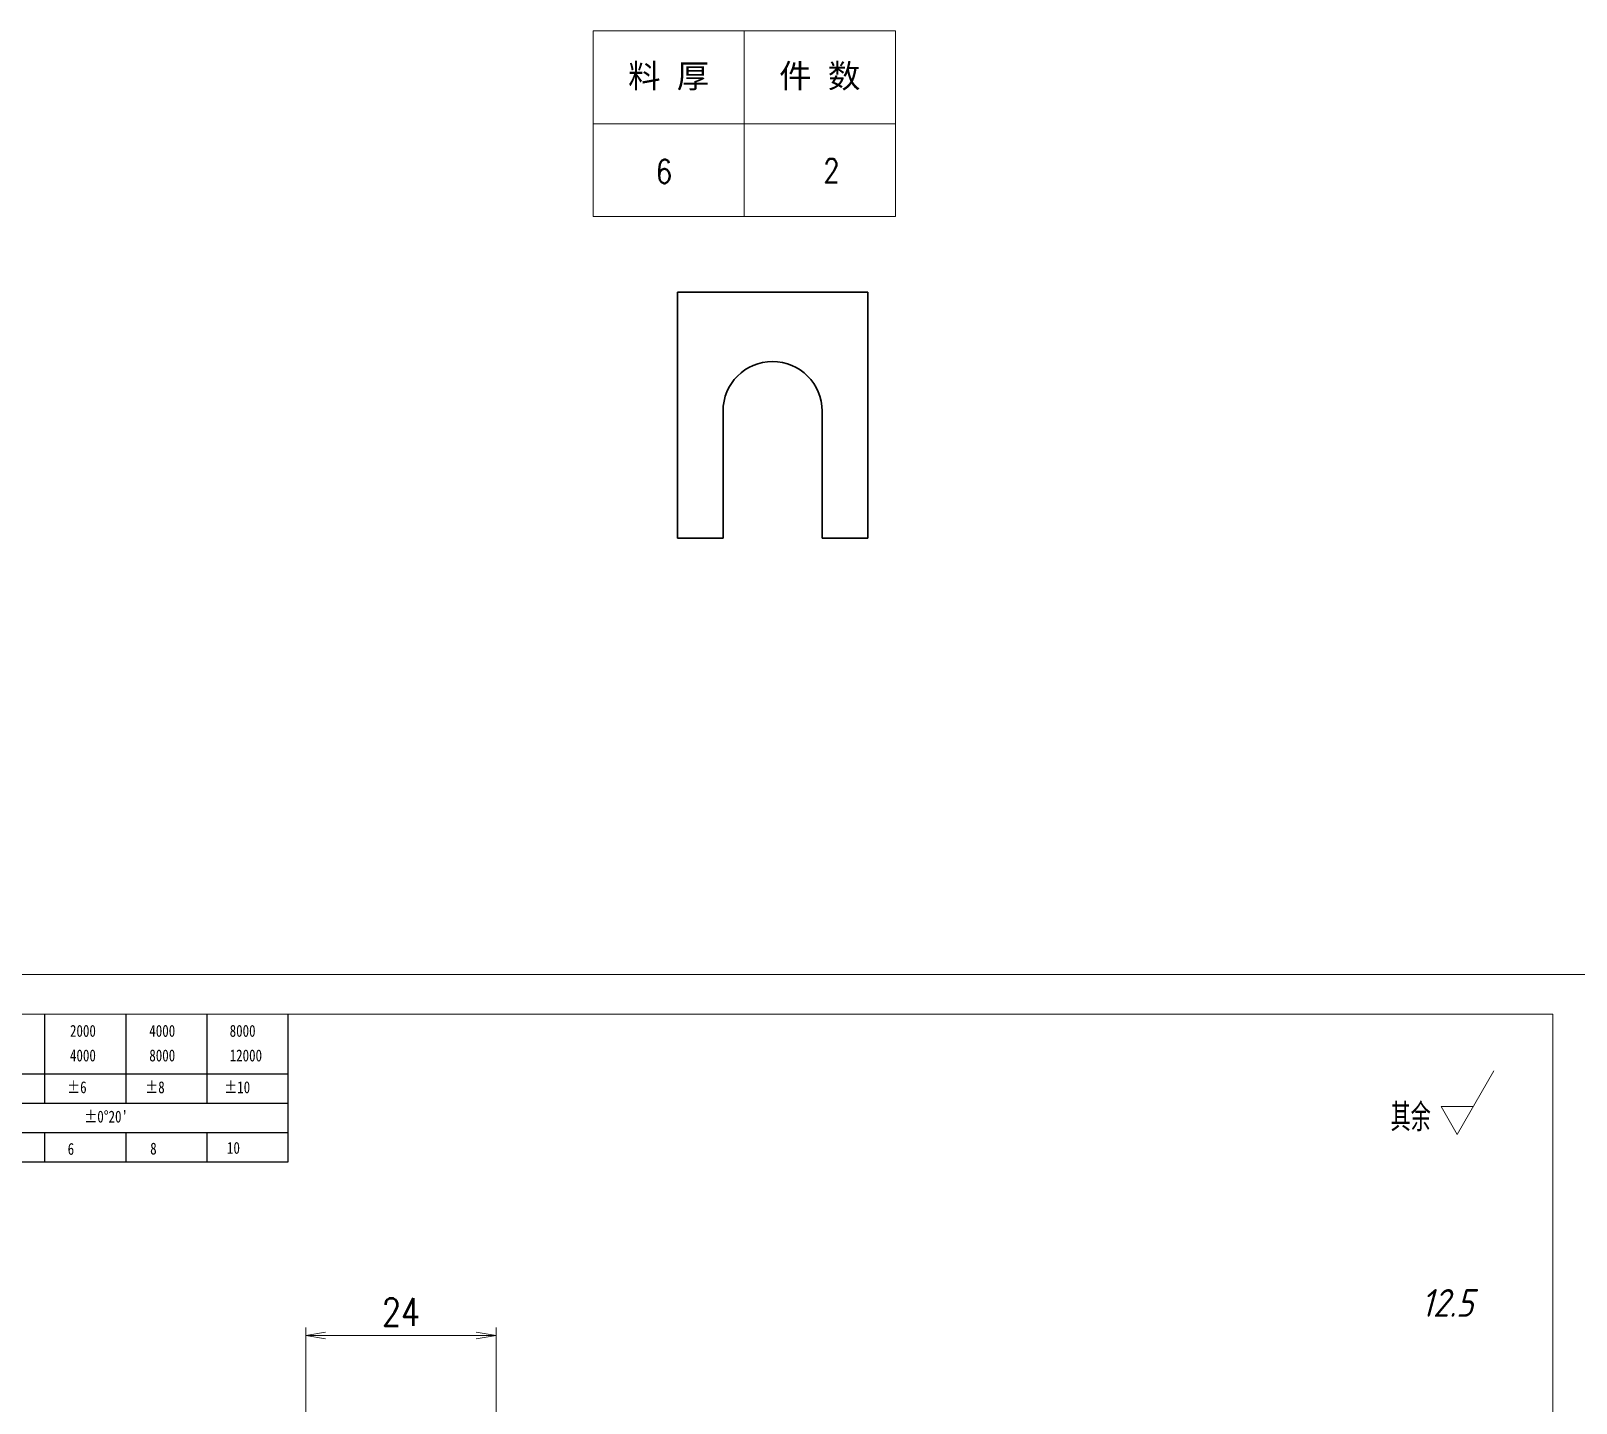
# Model space of a CAD drawing. Header units: millimetres. Extents: x -50019 to 104182, y -50696 to 36580.
# Drawn here: x -49774.3 to -49579.5, y 36316.1 to 36489 of the extents above; entities that cross this region are included whole.
import ezdxf
from ezdxf.enums import TextEntityAlignment as Align

# ---------------------------------------------------------------- set-up
doc = ezdxf.new("R2010")
doc.units = ezdxf.units.MM
doc.header["$LTSCALE"] = 0.5
doc.linetypes.add('DOT2', pattern=[0.125, 0, -0.125])
doc.layers.add('图\\M+19E79\\M+195B6\\M+18E9A', color=7, linetype='Continuous')
doc.layers.add('图框', color=7, linetype='Continuous', lineweight=18)
doc.layers.add('标注线', color=3, linetype='Continuous', lineweight=18)
doc.layers.add('打印', color=7, linetype='Continuous', lineweight=15, plot=False)
doc.layers.add('打印-禁用', color=7, linetype='Continuous', lineweight=15, plot=False)
doc.styles.add('DIM', font='romans.shx', dxfattribs={"width": 0.8, "bigfont": 'bigfont.shx'})
doc.styles.get("Standard").update_dxf_attribs({"font": 'simplex.shx'})
doc.styles.add('国标', font='simfang.ttf', dxfattribs={"width": 0.8})
doc.styles.add('机械长仿宋', font='gbenor.shx', dxfattribs={"height": 1, "bigfont": 'gbcbig.shx'})
doc.dimstyles.new('DEH 1-1$0', dxfattribs={"dimtxt": 3.5, "dimasz": 2.5, "dimexe": 1, "dimexo": 0.625, "dimgap": 1.2, "dimtad": 1, "dimzin": 9, "dimdsep": 46, "dimtxsty": 'DIM', "dimblk": 'OPEN', "dimcen": 0, "dimclrd": 8, "dimclre": 8, "dimclrt": 2, "dimazin": 2, "dimtfac": 0.5, "dimtmove": 0, "dimatfit": 3, "dimldrblk": 'OPEN', "dimfxl": 0, "dimtolj": 2, "dimlwd": 18, "dimlwe": 18, "dimarcsym": 0})

# ---------------------------------------------------------------- blocks, each defined once
blk = doc.blocks.new('GZDEH零件A3图框V01版')
at = {"layer": '图\\M+19E79\\M+195B6\\M+18E9A', "color": 9}
for p, q in [((3082.42, -1561.98), (3082.42, -1554.46)), ((3092.64, -1561.98), (3092.64, -1554.46)), ((3102.86, -1561.98), (3102.86, -1554.46)), ((3113.09, -1573.08), (3113.09, -1554.46)), ((2996.09, -1561.98), (3113.09, -1561.98)), ((3082.42, -1565.68), (3082.42, -1561.98)), ((3092.64, -1565.68), (3092.64, -1561.98)), ((3102.86, -1565.68), (3102.86, -1561.98)), ((2996.09, -1565.68), (3113.09, -1565.68)), ((2996.09, -1569.38), (3113.09, -1569.38)), ((3082.42, -1573.08), (3082.42, -1569.48)), ((3092.64, -1573.08), (3092.64, -1569.38)), ((3102.86, -1573.08), (3102.86, -1569.38)), ((2990.09, -1573.08), (3113.09, -1573.08))]:
    blk.add_line(p, q, dxfattribs=at)
at = {"layer": '图框', "linetype": 'Continuous'}
for p, q in [((3272.49, -1554.46), (2882.49, -1554.46)), ((3272.49, -1832.96), (3272.49, -1554.46))]:
    blk.add_line(p, q, dxfattribs=at)
at = {"layer": '打印-禁用', "linetype": 'Continuous'}
blk.add_line((3277.49, -1549.46), (2857.49, -1549.46), dxfattribs=at)
at = {"layer": '图\\M+19E79\\M+195B6\\M+18E9A', "color": 9, "style": '国标', "width": 0.8}
for s, p in [('2000', (3085.57, -1557.31)), ('4000', (3095.57, -1557.31)), ('8000', (3105.7, -1557.31)), ('4000', (3085.57, -1560.41)), ('8000', (3095.57, -1560.41)), ('12000', (3105.7, -1560.41)), ('±6', (3085.22, -1564.42)), ('±8', (3095.06, -1564.42)), ('±10', (3105.02, -1564.42)), ("±0%%D20'", (3087.38, -1568.12)), ('6', (3085.28, -1572.19)), ('8', (3095.68, -1572.15)), ('10', (3105.36, -1572.06))]:
    blk.add_text(s, height=1.5, dxfattribs=at).set_placement(p)
blk = doc.blocks.new('DEH A3')
at = {"layer": '图框'}
blk.add_blockref('GZDEH零件A3图框V01版', (-2857.49, 1846.46), dxfattribs=at)
blk = doc.blocks.new('FINISHER_TR')
at = {"layer": '标注线'}
for p, q in [((0, 0), (4.62, 8)), ((-2.02, 3.5), (0, 0)), ((2.02, 3.5), (-2.02, 3.5))]:
    blk.add_line(p, q, dxfattribs=at)
at = {"layer": '标注线', "color": 2, "style": '机械长仿宋', "oblique": 15}
blk.add_attdef('0.0', text='', height=3.5, dxfattribs=at).set_placement((2.03, -24.04), align=Align.BOTTOM_RIGHT)
blk = doc.blocks.new('其余12.5')
at = {"layer": '标注线'}
blk.add_blockref('FINISHER_TR', (0, 0), dxfattribs=at).add_auto_attribs({'0.0': '12.5'})
at = {"layer": '标注线', "color": 7, "linetype": 'DOT2', "style": '机械长仿宋'}
blk.add_text('其余', height=3.5, dxfattribs=at).set_placement((-8.38, 0.4))
blk = doc.blocks.new('_Open')
at = {"color": 0, "linetype": 'ByBlock', "lineweight": -2}
for p, q in [((-1, 0.167), (0, 0)), ((-1, -0.167), (0, 0)), ((0, 0), (-1, 0))]:
    blk.add_line(p, q, dxfattribs=at)
blk = doc.blocks.new('*D43')
at = {"layer": 'Defpoints', "color": 0, "transparency": 16777216}
for p in [(-49739.63, 36324.59), (-49739.63, 36305.31), (-49715.63, 36305.31)]:
    blk.add_point(p, dxfattribs=at)
at = {"layer": '标注线', "color": 8, "lineweight": 18, "transparency": 16777216}
for p, q in [((-49739.63, 36305.93), (-49739.63, 36325.59)), ((-49718.13, 36324.59), (-49737.13, 36324.59)), ((-49715.63, 36305.93), (-49715.63, 36325.59))]:
    blk.add_line(p, q, dxfattribs=at)
at = {"layer": '标注线', "color": 8, "lineweight": 18, "transparency": 16777216, "xscale": 2.5, "yscale": 2.5, "zscale": 2.5, "rotation": 180}
blk.add_blockref('_Open', (-49739.63, 36324.59), dxfattribs=at)
at = {"layer": '标注线', "color": 8, "lineweight": 18, "transparency": 16777216, "xscale": 2.5, "yscale": 2.5, "zscale": 2.5}
blk.add_blockref('_Open', (-49715.63, 36324.59), dxfattribs=at)
at = {"layer": '标注线', "color": 2, "transparency": 16777216, "insert": (-49727.63, 36327.54), "char_height": 3.5, "attachment_point": 5, "style": 'DIM'}
blk.add_mtext('\\A2;24', dxfattribs=at)
blk = doc.blocks.new('*T114')
at = {"color": 0, "linetype": 'ByBlock', "lineweight": -2, "transparency": 16777216}
for p, q in [((0, 0), (127, 0)), ((0, 0), (0, -78)), ((63.5, 0), (63.5, -78)), ((127, 0), (127, -78)), ((0, -39), (127, -39)), ((0, -78), (127, -78))]:
    blk.add_line(p, q, dxfattribs=at)
at = {"color": 0, "transparency": 16777216, "char_height": 10, "width": 60.5, "attachment_point": 5}
for s, insert in [('{\\fSimSun|b0|i0|c134|p2;料 厚}', (31.75, -19.5)), ('{\\fSimSun|b0|i0|c134|p2;件 数}', (95.25, -19.5))]:
    blk.add_mtext(s, dxfattribs=dict(at, insert=insert))
blk = doc.blocks.new('拆图参数')
blk.add_blockref('*T114', (-63.5, 78))
at = {"style": 'DIM', "width": 0.8}
blk.add_attdef('6', text='', height=10, dxfattribs=at).set_placement((-37.13, 18.91), align=Align.MIDDLE_LEFT)
blk.add_attdef('1', text='', height=10, dxfattribs=at).set_placement((36.65, 19.27), align=Align.MIDDLE_CENTER)

msp = doc.modelspace()

# ---------------------------------------------------------------- linework, layer by layer
at = {"color": 7, "lineweight": 35}
for p, q in [((-49668.78, 36456.113), (-49692.78, 36456.113)), ((-49692.78, 36456.113), (-49692.78, 36425.113)), ((-49668.78, 36425.113), (-49668.78, 36456.113))]:
    msp.add_line(p, q, dxfattribs=at)
at = {"color": 7, "lineweight": 35, "ltscale": 0.4}
for p, q in [((-49687.03, 36441.113), (-49687.03, 36425.113)), ((-49674.53, 36441.113), (-49674.53, 36425.113))]:
    msp.add_line(p, q, dxfattribs=at)
at = {"color": 7, "lineweight": 35, "ltscale": 0.0875}
for p, q in [((-49692.78, 36425.113), (-49687.03, 36425.113)), ((-49674.53, 36425.113), (-49668.78, 36425.113))]:
    msp.add_line(p, q, dxfattribs=at)
at = {"color": 7, "lineweight": 35, "ltscale": 0.4}
msp.add_arc((-49680.78, 36441.113), 6.25, 360, 180, dxfattribs=at)
at = {"layer": '打印'}
msp.add_lwpolyline([(-49997.428, 36370.093), (-49577.428, 36370.093), (-49577.428, 36073.093), (-49997.428, 36073.093)], close=True, dxfattribs=at)

# ---------------------------------------------------------------- block references
at = {"layer": '图框'}
msp.add_blockref('DEH A3', (-49997.428, 36073.093), dxfattribs=at)
at = {"layer": '标注线', "xscale": 0.3, "yscale": 0.3, "zscale": 0.3}
msp.add_blockref('拆图参数', (-49684.357, 36465.634), dxfattribs=at).add_auto_attribs({'1': '2', '6': '6'})
at = {"layer": '标注线'}
msp.add_blockref('其余12.5', (-49594.484, 36349.935), dxfattribs=at)

# ---------------------------------------------------------------- dimensions: what is measured, and where the dimension line sits
dim = msp.add_linear_dim(base=(-49739.631, 36324.593), p1=(-49715.631, 36305.31), p2=(-49739.631, 36305.31), dimstyle='DEH 1-1$0', dxfattribs=at)
dim.commit()
dim.dimension.update_dxf_attribs({"geometry": '*D43', "text_midpoint": (-49727.631, 36327.543)})

doc.saveas('drawing.dxf')
